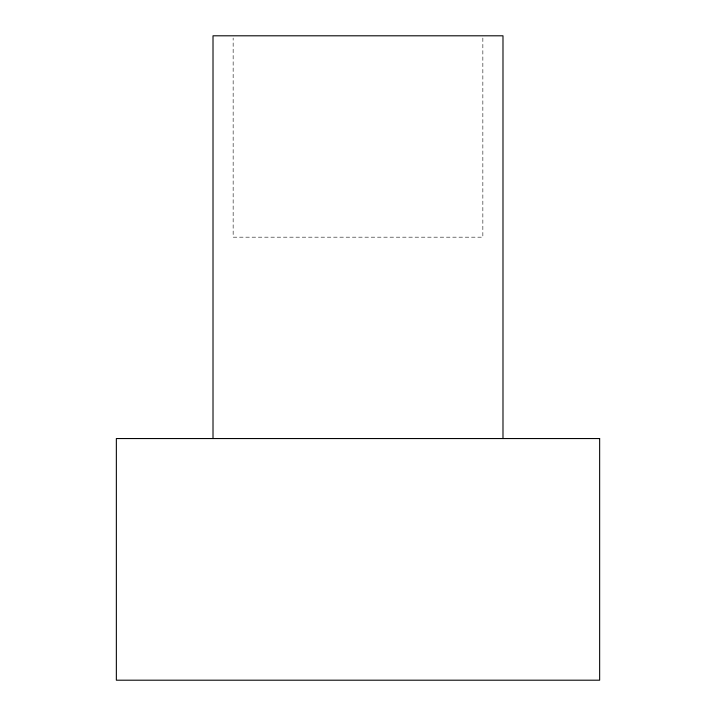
<?xml version="1.0" encoding="UTF-8"?>
<svg xmlns="http://www.w3.org/2000/svg" width="716" height="716" viewBox="0 0 716 716"><rect width="100%" height="100%" fill="white"/><g stroke="black" fill="none" stroke-linecap="round" stroke-linejoin="round"><path stroke-width="0.54" stroke-dasharray="3.58 2.69" d="M482.853 38.038L482.853 237.175L233.148 237.175L233.148 38.038"/><path stroke-width="1.07" d="M502.99 438.55L502.99 35.8L213.01 35.8L213.01 438.55M599.65 438.55L116.35 438.55L116.35 680.2L599.65 680.2L599.65 438.55"/></g></svg>
